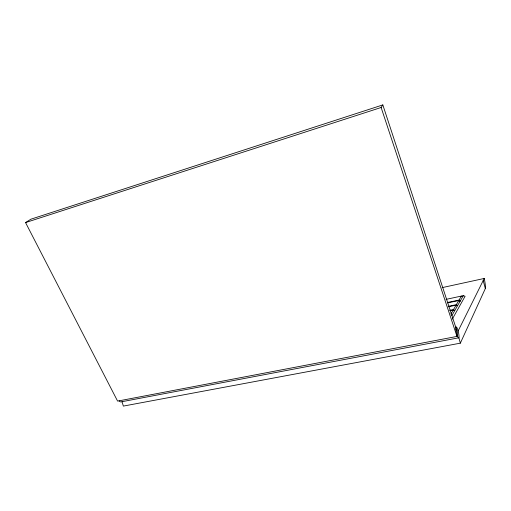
<?xml version="1.0" encoding="UTF-8"?>
<svg xmlns="http://www.w3.org/2000/svg" width="511" height="511" viewBox="0 0 511 511"><rect width="100%" height="100%" fill="white"/><g stroke="black" fill="none" stroke-linecap="round" stroke-linejoin="round"><path stroke-width="0.77" d="M456.987 336.423L457.434 332.386L382.828 104.908L30.935 219.187L25.55 222.579L117.6 401.109L456.987 336.423L381.129 107.495L382.828 104.908M119.133 400.848A4.714 2.849 82.4 0 0 122.027 401.684L123.355 406.092L460.341 343.168L485.329 288.562A13.216 1.801 76.3 0 0 484.23 278.457L442.124 287.629M458.143 330.962L484.23 278.457M452.299 319.126L465.087 296.271L463.298 295.658L446.026 299.382M451.826 315.689L463.298 295.658M450.9 314.041L453.206 310.088L454.803 310.496L453.519 309.545L449.635 310.343M453.519 309.545L456.061 305.182L457.613 305.584L456.451 305.827M448.741 306.249L456.361 304.671L458.763 300.545L460.277 300.941L459.14 301.177M447.662 302.442L459.05 300.059L461.331 296.15L462.794 296.533M25.55 222.579L381.129 107.495M447.598 302.882L458.763 300.545M448.256 306.804L456.061 305.182M450.255 310.694L453.206 310.088M122.027 401.684L458.891 337.777L460.341 343.168M459.05 300.059L460.277 300.941M456.361 304.671L457.613 305.584M483.195 280.539L485.329 288.562M455.901 329.627A5.717 1.035 77.2 0 0 458.661 337.975A5.717 1.035 77.2 0 0 457.728 329.582A5.717 1.035 77.2 0 0 455.901 329.627"/></g></svg>
